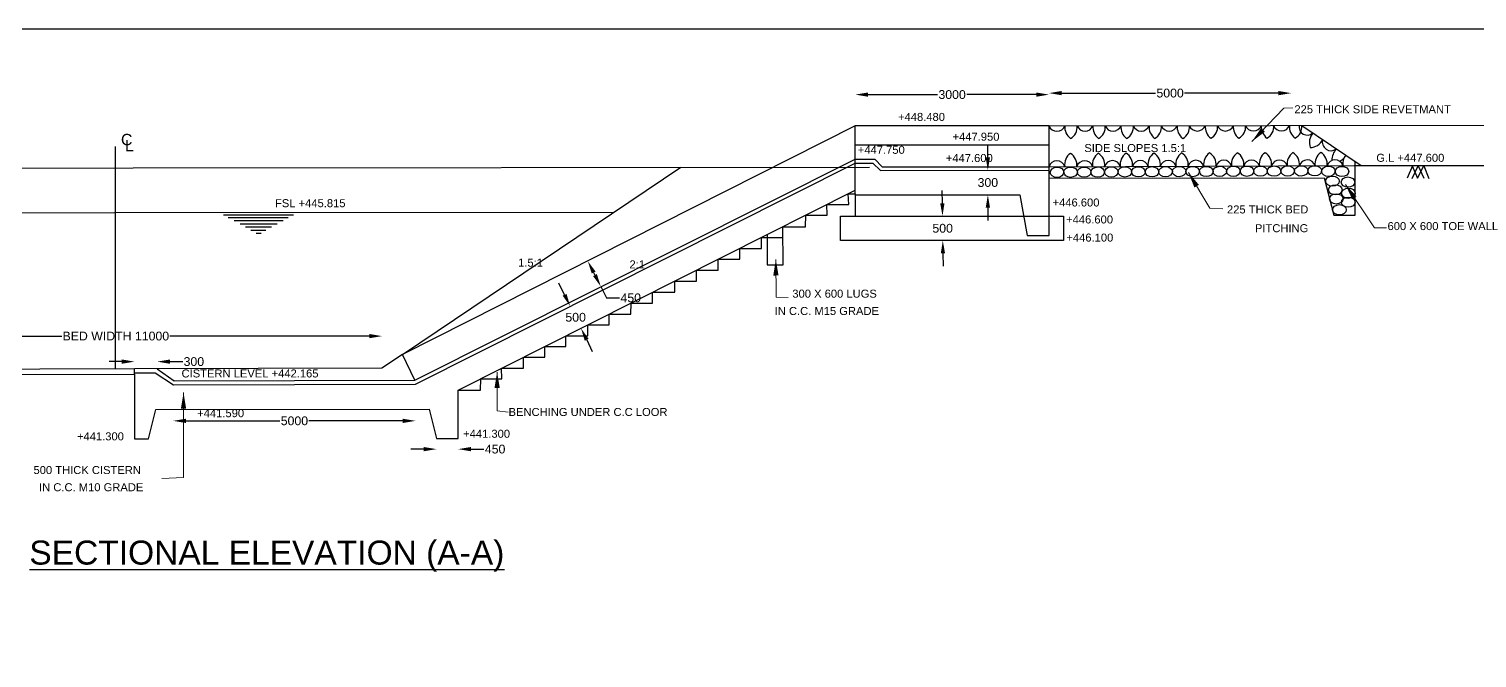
# Model space of a CAD drawing. Header units: inches. Extents: x 610 to 840, y 19 to 178.
# Drawn here: x 655.6 to 746.1, y 138.7 to 178 of the extents above; entities that cross this region are included whole.
import ezdxf

# ---------------------------------------------------------------- set-up
doc = ezdxf.new("R2010")
doc.units = ezdxf.units.IN
doc.header["$MEASUREMENT"] = 0
doc.styles.get("Standard").update_dxf_attribs({"font": 'arial.ttf', "height": 0.55})
doc.dimstyles.get("Standard").update_dxf_attribs({"dimtxt": 0.55, "dimasz": 0.8, "dimexe": 0.18, "dimexo": 0.0625, "dimgap": 0.09, "dimtad": 0, "dimtih": 1, "dimtoh": 1, "dimdec": 4, "dimzin": 0, "dimdsep": 46, "dimtxsty": 'Standard', "dimcen": 0.09, "dimse1": 1, "dimse2": 1, "dimadec": 0, "dimazin": 0, "dimtfac": 1, "dimtdec": 4, "dimtofl": 0, "dimtmove": 0, "dimatfit": 3, "dimfxl": 1, "dimtolj": 1, "dimtzin": 0, "dimarcsym": 0})

# ---------------------------------------------------------------- blocks, each defined once
blk = doc.blocks.new('*D1')
at = {"color": 0, "lineweight": -2}
for p, q in [((645.22, 158.839), (657.68, 158.839)), ((676.889, 158.839), (664.428, 158.839))]:
    blk.add_line(p, q, dxfattribs=at)
at = {"color": 0}
for points in [[(645.22, 158.973), (645.22, 158.706), (644.42, 158.839)], [(676.889, 158.973), (676.889, 158.706), (677.689, 158.839)]]:
    blk.add_solid(points, dxfattribs=at)
at = {"layer": 'Defpoints', "color": 0}
for p in [(677.689, 158.839), (644.42, 156.728), (677.689, 156.841)]:
    blk.add_point(p, dxfattribs=at)
at = {"color": 0, "insert": (661.054, 158.839), "char_height": 0.55, "attachment_point": 5}
blk.add_mtext('\\A1;BED WIDTH 11000', dxfattribs=at)
blk = doc.blocks.new('*D3')
at = {"color": 0, "lineweight": -2}
for p, q in [((661.428, 157.244), (660.628, 157.244)), ((664.434, 157.244), (665.234, 157.244))]:
    blk.add_line(p, q, dxfattribs=at)
at = {"color": 0}
for points in [[(661.428, 157.378), (661.428, 157.111), (662.228, 157.244)], [(664.434, 157.378), (664.434, 157.111), (663.634, 157.244)]]:
    blk.add_solid(points, dxfattribs=at)
at = {"layer": 'Defpoints', "color": 0}
for p in [(662.228, 156.799), (663.634, 157.244), (663.634, 156.802)]:
    blk.add_point(p, dxfattribs=at)
at = {"color": 0, "insert": (665.93, 157.244), "char_height": 0.55, "attachment_point": 5}
blk.add_mtext('\\A1;300', dxfattribs=at)
blk = doc.blocks.new('*D4')
at = {"color": 0, "lineweight": -2}
for p, q in [((665.443, 153.544), (671.304, 153.544)), ((678.985, 153.544), (673.124, 153.544))]:
    blk.add_line(p, q, dxfattribs=at)
at = {"color": 0}
for points in [[(665.443, 153.677), (665.443, 153.41), (664.643, 153.544)], [(678.985, 153.677), (678.985, 153.41), (679.785, 153.544)]]:
    blk.add_solid(points, dxfattribs=at)
at = {"layer": 'Defpoints', "color": 0}
for p in [(664.643, 155.794), (679.785, 155.845), (679.785, 153.544)]:
    blk.add_point(p, dxfattribs=at)
at = {"color": 0, "insert": (672.214, 153.544), "char_height": 0.55, "attachment_point": 5}
blk.add_mtext('\\A1;5000', dxfattribs=at)
blk = doc.blocks.new('*D5')
at = {"color": 0, "lineweight": -2}
for p, q in [((680.298, 151.778), (679.498, 151.778)), ((683.251, 151.778), (684.051, 151.778))]:
    blk.add_line(p, q, dxfattribs=at)
at = {"color": 0}
for points in [[(680.298, 151.911), (680.298, 151.645), (681.098, 151.778)], [(683.251, 151.911), (683.251, 151.645), (682.451, 151.778)]]:
    blk.add_solid(points, dxfattribs=at)
at = {"layer": 'Defpoints', "color": 0}
for p in [(681.098, 152.447), (682.451, 152.433), (682.451, 151.778)]:
    blk.add_point(p, dxfattribs=at)
at = {"color": 0, "insert": (684.758, 151.778), "char_height": 0.55, "attachment_point": 5}
blk.add_mtext('\\A1;450', dxfattribs=at)
blk = doc.blocks.new('*D6')
at = {"color": 0, "lineweight": -2}
for p, q in [((689.1, 161.421), (688.748, 162.139)), ((690.481, 158.605), (690.833, 157.887))]:
    blk.add_line(p, q, dxfattribs=at)
at = {"color": 0}
for points in [[(689.22, 161.479), (688.98, 161.362), (689.452, 160.702)], [(690.601, 158.664), (690.361, 158.546), (690.129, 159.323)]]:
    blk.add_solid(points, dxfattribs=at)
at = {"layer": 'Defpoints', "color": 0}
for p in [(689.474, 160.713), (690.129, 159.323), (690.151, 159.334)]:
    blk.add_point(p, dxfattribs=at)
at = {"color": 0, "insert": (689.79, 160.013), "char_height": 0.55, "attachment_point": 5}
blk.add_mtext('\\A1;500', dxfattribs=at)
blk = doc.blocks.new('*D7')
at = {"color": 0, "lineweight": -2}
for p, q in [((690.914, 162.815), (690.998, 162.65)), ((691.363, 161.939), (691.729, 161.227)), ((691.729, 161.227), (692.529, 161.227))]:
    blk.add_line(p, q, dxfattribs=at)
at = {"color": 0}
for points in [[(691.032, 162.875), (690.795, 162.754), (690.548, 163.526)], [(691.117, 162.711), (690.879, 162.589), (691.363, 161.939)]]:
    blk.add_solid(points, dxfattribs=at)
at = {"layer": 'Defpoints', "color": 0}
for p in [(690.706, 163.608), (691.522, 162.02), (691.363, 161.939)]:
    blk.add_point(p, dxfattribs=at)
at = {"color": 0, "insert": (693.236, 161.227), "char_height": 0.55, "attachment_point": 5}
blk.add_mtext('\\A1;450', dxfattribs=at)
blk = doc.blocks.new('*D8')
at = {"color": 0, "lineweight": -2}
for p, q in [((712.71, 167.141), (712.7, 167.941)), ((712.747, 164.005), (712.756, 163.205))]:
    blk.add_line(p, q, dxfattribs=at)
at = {"color": 0}
for points in [[(712.843, 167.142), (712.576, 167.139), (712.719, 166.341)], [(712.88, 164.006), (712.613, 164.003), (712.737, 164.805)]]:
    blk.add_solid(points, dxfattribs=at)
at = {"layer": 'Defpoints', "color": 0}
for p in [(712.862, 166.343), (712.737, 164.805), (712.88, 164.807)]:
    blk.add_point(p, dxfattribs=at)
at = {"color": 0, "insert": (712.728, 165.573), "char_height": 0.55, "attachment_point": 5}
blk.add_mtext('\\A1;500', dxfattribs=at)
blk = doc.blocks.new('*D9')
at = {"color": 0, "lineweight": -2}
for p, q in [((715.553, 169.999), (715.553, 170.799)), ((715.553, 166.866), (715.553, 166.066))]:
    blk.add_line(p, q, dxfattribs=at)
at = {"color": 0}
for points in [[(715.42, 169.999), (715.686, 169.999), (715.553, 169.199)], [(715.42, 166.866), (715.686, 166.866), (715.553, 167.666)]]:
    blk.add_solid(points, dxfattribs=at)
at = {"layer": 'Defpoints', "color": 0}
for p in [(715.549, 169.199), (715.549, 167.666), (715.553, 167.666)]:
    blk.add_point(p, dxfattribs=at)
at = {"color": 0, "insert": (715.553, 168.432), "char_height": 0.55, "attachment_point": 5}
blk.add_mtext('\\A1;300', dxfattribs=at)
blk = doc.blocks.new('*D10')
at = {"color": 0, "lineweight": -2}
for p, q in [((708.064, 173.925), (712.41, 173.925)), ((718.575, 173.925), (714.23, 173.925))]:
    blk.add_line(p, q, dxfattribs=at)
at = {"color": 0}
for points in [[(708.064, 174.058), (708.064, 173.792), (707.264, 173.925)], [(718.575, 174.058), (718.575, 173.792), (719.375, 173.925)]]:
    blk.add_solid(points, dxfattribs=at)
at = {"layer": 'Defpoints', "color": 0}
for p in [(719.375, 173.925), (707.264, 171.973), (719.375, 171.973)]:
    blk.add_point(p, dxfattribs=at)
at = {"color": 0, "insert": (713.32, 173.925), "char_height": 0.55, "attachment_point": 5}
blk.add_mtext('\\A1;3000', dxfattribs=at)
blk = doc.blocks.new('*D11')
at = {"color": 0, "lineweight": -2}
for p, q in [((720.177, 174.019), (726.033, 174.019)), ((733.71, 174.019), (727.854, 174.019))]:
    blk.add_line(p, q, dxfattribs=at)
at = {"color": 0}
for points in [[(720.177, 174.152), (720.177, 173.885), (719.377, 174.019)], [(733.71, 174.152), (733.71, 173.885), (734.51, 174.019)]]:
    blk.add_solid(points, dxfattribs=at)
at = {"layer": 'Defpoints', "color": 0}
for p in [(734.51, 174.019), (719.377, 171.981), (734.51, 172.001)]:
    blk.add_point(p, dxfattribs=at)
at = {"color": 0, "insert": (726.944, 174.019), "char_height": 0.55, "attachment_point": 5}
blk.add_mtext('\\A1;5000', dxfattribs=at)

msp = doc.modelspace()

# ---------------------------------------------------------------- linework, layer by layer
for points in [[(839.46262, 19.38104), (610.3366, 19.38104), (610.3366, 178.02571), (839.46262, 178.02571)], [(706.33432, 166.33799), (720.28481, 166.34036), (720.28507, 164.80525), (706.33458, 164.80288)]]:
    msp.add_lwpolyline(points, close=True)
for points in [[(719.37662, 171.97771), (747.03685, 172.02111), (747.03655, 173.77995)], [(662.22623, 156.46788), (662.22692, 152.4181), (663.09273, 152.41824), (663.54973, 154.26395), (680.63255, 154.26685), (681.09533, 152.45019), (682.45327, 152.45042), (682.45276, 155.46264), (707.26544, 167.95515), (707.26476, 171.96663), (678.96567, 157.68998), (677.68687, 156.83168), (662.22618, 156.80027), (644.42105, 156.73001), (625.6049, 169.32412)], [(708.84891, 169.19427), (719.3771, 169.19606), (719.37662, 171.97771), (707.26476, 171.96663)], [(735.16853, 171.99861), (738.8906, 169.48757)], [(661.03862, 156.79558), (661.03627, 170.6865)], [(707.26496, 170.7821), (719.37683, 170.78415)], [(616.10591, 169.31535), (708.15544, 169.40031)], [(662.22622, 156.54378), (663.51727, 156.544), (664.66464, 155.79359), (679.77287, 155.84365), (707.26515, 169.652), (708.36011, 169.65219), (708.84891, 169.19427)], [(663.63522, 156.80313), (664.70459, 156.04503), (679.73125, 156.08369), (707.26511, 169.89565), (708.49347, 169.89586), (708.94681, 169.41911), (719.37706, 169.42088)], [(678.96567, 157.68998), (696.36152, 169.38943)], [(719.37706, 169.42088), (738.49922, 169.48744)], [(719.37762, 168.71528), (736.57167, 168.7182), (737.17131, 166.39784), (738.5201, 166.39807), (738.51958, 169.48751), (747.11341, 169.48897)], [(742.08414, 169.48244), (741.74985, 168.69675)], [(742.07103, 168.6902), (742.45121, 169.48244), (742.79206, 168.69675)], [(742.07759, 169.47589), (742.41188, 168.7033), (742.79861, 169.48244), (743.11324, 168.67711)], [(625.50298, 169.01511), (644.30546, 156.43628), (662.22623, 156.46788), (662.22618, 156.80027)], [(707.26549, 167.66139), (717.55296, 167.66314), (718.00939, 165.13267), (719.3815, 165.1329), (719.3771, 169.19606)], [(682.45276, 155.46264), (683.85006, 155.46288), (683.85711, 156.16969), (685.17326, 156.16992), (685.16693, 156.82915), (686.53884, 156.82938), (686.53213, 157.51649), (687.87153, 157.51672), (687.8741, 158.19214), (689.18126, 158.19236), (689.17764, 158.84843), (690.55402, 158.84867), (690.55264, 159.54071), (691.89082, 159.54094), (691.8814, 160.2097), (693.24879, 160.20993), (693.2517, 160.89961), (694.60042, 160.89984), (694.5995, 161.57819), (695.98623, 161.57843), (695.98579, 162.27615), (697.34904, 162.27638), (697.33533, 162.95561), (698.70312, 162.95584), (698.69918, 163.64227), (700.05101, 163.6425), (700.04746, 164.32109), (701.4161, 164.32132), (701.39698, 165.00054), (702.74396, 165.00077), (702.73661, 165.67501), (704.16576, 165.67525), (704.16963, 166.39649), (705.50119, 166.39672), (705.49353, 167.06304), (706.86998, 167.06327), (706.83186, 167.73685), (707.26547, 167.73692), (707.26544, 167.95515)], [(707.26547, 167.73692), (707.26571, 166.34289)], [(629.74991, 166.54976), (692.17852, 166.57618)], [(667.78882, 166.40633), (672.15046, 166.40707)], [(668.07955, 166.24221), (671.81744, 166.24284)], [(668.44005, 166.06215), (671.5197, 166.06267)], [(668.82797, 165.86252), (671.13967, 165.86291)], [(669.15713, 165.65897), (670.77924, 165.65924)], [(701.76443, 165.18554), (701.76443, 163.28162), (702.75782, 163.28162), (702.73661, 165.67501)], [(669.49021, 165.46324), (670.42272, 165.4634)], [(669.82328, 165.2636), (670.13673, 165.26366)], [(679.73125, 156.08369), (678.96567, 157.68998)]]:
    msp.add_lwpolyline(points)
for centre, radius, start, end in [((719.87053, 172.16261), 0.52738, 200.523427, 339.6563581), ((721.27719, 171.90098), 0.91552, 175.0952391, 231.9173923), ((720.34947, 171.88001), 0.78823, 297.4233994, 7.3215572), ((721.62519, 172.16536), 0.52738, 200.523427, 339.6563581), ((723.03185, 171.90374), 0.91552, 175.0952391, 231.9173923), ((722.10412, 171.88277), 0.78823, 297.4233994, 7.3215572), ((723.37985, 172.16811), 0.52738, 200.523427, 339.6563581), ((724.7865, 171.90649), 0.91552, 175.0952391, 231.9173923), ((723.85878, 171.88552), 0.78823, 297.4233994, 7.3215572), ((725.1345, 172.17086), 0.52738, 200.523427, 339.6563581), ((726.54116, 171.90924), 0.91552, 175.0952391, 231.9173923), ((725.61344, 171.88827), 0.78823, 297.4233994, 7.3215572), ((726.88916, 172.17362), 0.52738, 200.523427, 339.6563581), ((728.29582, 171.912), 0.91552, 175.0952391, 231.9173923), ((727.3681, 171.89102), 0.78823, 297.4233994, 7.3215572), ((728.64382, 172.17637), 0.52738, 200.523427, 339.6563581), ((730.05047, 171.91475), 0.91552, 175.0952391, 231.9173923), ((729.12275, 171.89378), 0.78823, 297.4233994, 7.3215572), ((730.39847, 172.17912), 0.52738, 200.523427, 339.6563581), ((731.80513, 171.9175), 0.91552, 175.0952391, 231.9173923), ((730.87741, 171.89653), 0.78823, 297.4233994, 7.3215572), ((732.15313, 172.18188), 0.52738, 200.523427, 339.6563581), ((733.55979, 171.92025), 0.91552, 175.0952391, 231.9173923), ((732.63207, 171.89928), 0.78823, 297.4233994, 7.3215572), ((733.90779, 172.18463), 0.52738, 200.523427, 339.6563581), ((735.31444, 171.92301), 0.91552, 175.0952391, 231.9173923), ((734.38672, 171.90204), 0.78823, 297.4233994, 7.3215572), ((735.51686, 171.91539), 0.5198, 170.3825346, 311.9882496), ((736.5607, 170.93953), 0.91219, 139.7403783, 200.4155728), ((735.71718, 171.45342), 0.83217, 269.2169057, 336.0380195), ((736.99568, 170.96275), 0.54008, 163.5765476, 308.4134504), ((721.2215, 169.54422), 0.87407, 125.5599748, 187.8866567), ((720.28783, 169.53689), 0.83488, 352.4319952, 59.3710178), ((722.95988, 169.55028), 0.87407, 125.5599748, 187.8866567), ((722.02621, 169.54294), 0.83488, 352.4319952, 59.3710178), ((724.69826, 169.55633), 0.87407, 125.5599748, 187.8866567), ((723.76459, 169.54899), 0.83488, 352.4319952, 59.3710178), ((726.43664, 169.56238), 0.87407, 125.5599748, 187.8866567), ((725.50297, 169.55504), 0.83488, 352.4319952, 59.3710178), ((728.17501, 169.56843), 0.87407, 125.5599748, 187.8866567), ((727.24134, 169.56109), 0.83488, 352.4319952, 59.3710178), ((729.91339, 169.57448), 0.87407, 125.5599748, 187.8866567), ((728.97972, 169.56714), 0.83488, 352.4319952, 59.3710178), ((731.65177, 169.58053), 0.87407, 125.5599748, 187.8866567), ((730.7181, 169.57319), 0.83488, 352.4319952, 59.3710178), ((733.39015, 169.58658), 0.87407, 125.5599748, 187.8866567), ((732.45648, 169.57924), 0.83488, 352.4319952, 59.3710178), ((735.12853, 169.59263), 0.87407, 125.5599748, 187.8866567), ((734.19486, 169.58529), 0.83488, 352.4319952, 59.3710178), ((736.8669, 169.59868), 0.87407, 125.5599748, 187.8866567), ((735.93323, 169.59135), 0.83488, 352.4319952, 59.3710178), ((738.13434, 169.82073), 1.07781, 138.1686233, 180.3681801), ((719.86686, 169.2829), 0.50887, 16.131548, 164.2672948), ((721.60524, 169.28895), 0.50887, 16.131548, 164.2672948), ((723.34362, 169.29501), 0.50887, 16.131548, 164.2672948), ((725.082, 169.30106), 0.50887, 16.131548, 164.2672948), ((726.82038, 169.30711), 0.50887, 16.131548, 164.2672948), ((728.55875, 169.31316), 0.50887, 16.131548, 164.2672948), ((730.29713, 169.31921), 0.50887, 16.131548, 164.2672948), ((732.03551, 169.32526), 0.50887, 16.131548, 164.2672948), ((733.77389, 169.33131), 0.50887, 16.131548, 164.2672948), ((735.51227, 169.33736), 0.50887, 16.131548, 164.2672948), ((737.25064, 169.34341), 0.50887, 16.131548, 164.2672948), ((737.05314, 170.73792), 1.08469, 296.3384809, 313.8723461), ((738.60528, 169.60473), 0.87407, 141.8980373, 187.8866567), ((737.67161, 169.5974), 0.83488, 352.4319952, 11.0290304)]:
    msp.add_arc(centre, radius, start, end)
for centre in [(719.87691, 169.07197), (720.72474, 169.07672), (721.57258, 169.08146), (722.42041, 169.0862), (723.26824, 169.09094), (724.11608, 169.09569), (724.96391, 169.10043), (725.81174, 169.10517), (726.65958, 169.10992), (727.50741, 169.11466), (728.35524, 169.1194), (729.20308, 169.12414), (730.05091, 169.12889), (730.89874, 169.13363), (731.74658, 169.13837), (732.59441, 169.14311), (733.44224, 169.14786), (734.29008, 169.1526), (735.13791, 169.15734), (735.98574, 169.16209), (736.83092, 169.13354), (737.68547, 169.12367), (737.09194, 168.51743), (738.05995, 168.46077), (737.27283, 167.97485), (737.32891, 167.4105), (738.07664, 167.20787), (738.08863, 167.76125), (737.5269, 166.7313)]:
    msp.add_ellipse(centre, major_axis=(0.42392, 0.00237), ratio=0.7559647)

# ---------------------------------------------------------------- texts
for s, height, p in [('225 THICK SIDE REVETMANT', 0.5, (734.71106, 172.75956)), ('+448.480', 0.5, (709.93993, 172.2818)), ('C', 0.71102, (661.37346, 170.76085)), ('L', 0.71102, (661.61965, 170.38634)), ('+447.950', 0.5, (713.3467, 171.04539)), ('+447.750', 0.5, (707.42768, 170.22745)), ('+447.600', 0.5, (712.92799, 169.71387)), ('SIDE SLOPES 1.5:1', 0.5, (721.58351, 170.33739)), ('G.L +447.600', 0.5, (739.83045, 169.72872)), ('+446.600', 0.5, (719.59703, 166.93574)), ('FSL +445.815', 0.5, (671.00032, 166.89219)), ('225 THICK BED', 0.5, (730.49878, 166.50214)), ('+446.600', 0.5, (720.44442, 165.8752)), ('         PITCHING', 0.5, (730.49878, 165.33021)), ('600 X 600 TOE WALL', 0.5, (740.53326, 165.46184)), ('+446.100', 0.5, (720.46054, 164.74383)), ('1.5:1', 0.5, (686.19434, 163.17638)), ('2:1', 0.5, (693.15467, 163.06972)), ('300 X 600 LUGS', 0.5, (703.33401, 161.24036)), ('IN C.C. M15 GRADE', 0.5, (702.23003, 160.15796)), ('CISTERN LEVEL +442.165', 0.5, (665.15992, 156.2562)), ('+441.590', 0.5, (666.13719, 153.7735)), ('BENCHING UNDER C.C LOOR', 0.5, (685.59721, 153.84949)), ('+441.300', 0.5, (682.75868, 152.48893)), ('+441.300', 0.5, (658.62522, 152.32686)), ('500 THICK CISTERN', 0.5, (655.90797, 150.22176)), ('  IN C.C. M10 GRADE', 0.5, (655.86552, 149.14758)), ('%%USECTIONAL ELEVATION (A-A)', 1.5, (655.64761, 144.56604))]:
    msp.add_text(s, height=height).set_placement(p)

# ---------------------------------------------------------------- dimensions: what is measured, and where the dimension line sits
for base, p1, p2, text, picture, middle in [((719.37499, 173.925), (707.2643, 171.97288), (719.37499, 171.97288), '3000', '*D10', (713.31964, 173.925)), ((734.50972, 174.01877), (719.37739, 171.98114), (734.50972, 172.00113), '5000', '*D11', (726.94356, 174.01877)), ((679.78509, 153.54365), (664.6427, 155.79369), (679.78509, 155.84512), '5000', '*D4', (672.21389, 153.54365))]:
    dim = msp.add_linear_dim(base=base, p1=p1, p2=p2, text=text, dimstyle='Standard')
    dim.commit()
    dim.dimension.update_dxf_attribs({"geometry": picture, "text_midpoint": middle})
dim = msp.add_linear_dim(base=(715.55306, 167.6658), p1=(715.54869, 169.1987), p2=(715.54869, 167.6658), angle=90, text='300', dimstyle='Standard')
dim.commit()
dim.dimension.update_dxf_attribs({"geometry": '*D9', "text_midpoint": (715.55306, 168.43225)})
for p1, p2, distance, text, picture, middle in [((712.86231, 166.34254), (712.8804, 164.80651), -0.14323, '500', '*D8', (712.72813, 165.57284)), ((690.70649, 163.60754), (691.52159, 162.01987), -0.17793, '450', '*D7', (693.2364, 161.22692)), ((689.47425, 160.71328), (690.15074, 159.33405), -0.02451, '500', '*D6', (689.79049, 160.01287))]:
    dim = msp.add_aligned_dim(p1=p1, p2=p2, distance=distance, text=text, dimstyle='Standard')
    dim.commit()
    dim.dimension.update_dxf_attribs({"geometry": picture, "text_midpoint": middle})
dim = msp.add_linear_dim(base=(677.68916, 158.83933), p1=(644.4196, 156.72803), p2=(677.68916, 156.84061), text='BED WIDTH 11000', dimstyle='Standard', override={"dimasz": 0.8})
dim.commit()
dim.dimension.update_dxf_attribs({"geometry": '*D1', "text_midpoint": (661.05438, 158.83933)})
for base, p1, p2, text, picture, middle in [((663.6339, 157.24431), (662.2275, 156.79925), (663.6339, 156.80182), '300', '*D3', (665.93036, 157.24431)), ((682.45076, 151.77801), (681.0982, 152.44658), (682.45076, 152.4331), '450', '*D5', (684.75848, 151.77801))]:
    dim = msp.add_linear_dim(base=base, p1=p1, p2=p2, text=text, dimstyle='Standard')
    dim.commit()
    dim.dimension.update_dxf_attribs({"geometry": picture, "text_midpoint": middle, "dimtype": 160})

# ---------------------------------------------------------------- leaders
for points in [[(732.06009, 170.99556), (734.05223, 173.08267), (734.6172, 173.09385)], [(728.091, 169.0633), (729.42791, 166.82144), (730.23815, 166.79716)], [(737.9017, 168.31354), (739.71941, 165.60575), (740.46087, 165.60575)], [(702.30167, 163.62502), (702.31736, 161.26849), (703.0701, 161.25623)], [(684.88114, 156.59353), (684.8909, 154.17615), (685.57399, 154.08843)], [(665.28455, 155.30733), (665.28323, 150.01439), (663.92971, 149.9479)]]:
    msp.add_leader(points, dimstyle='Standard', override={"dimasz": 1, "dimgap": 0.09, "dimtad": 0, "dimlwd": 15})

doc.saveas('drawing.dxf')
